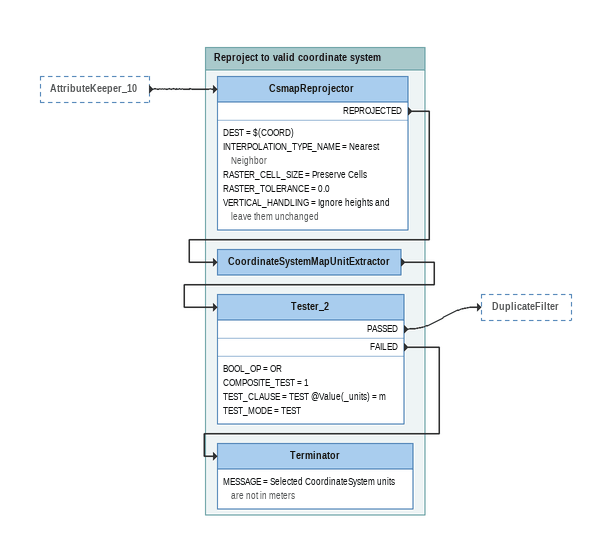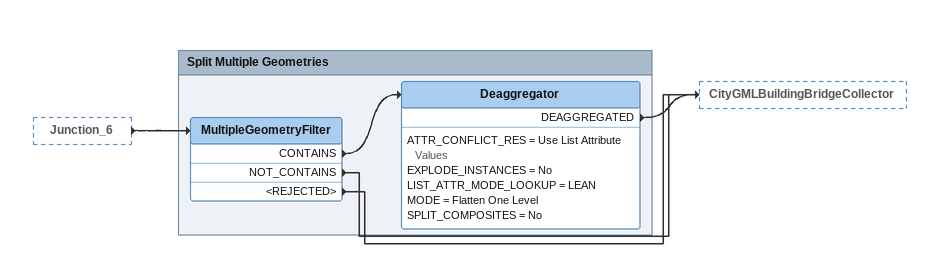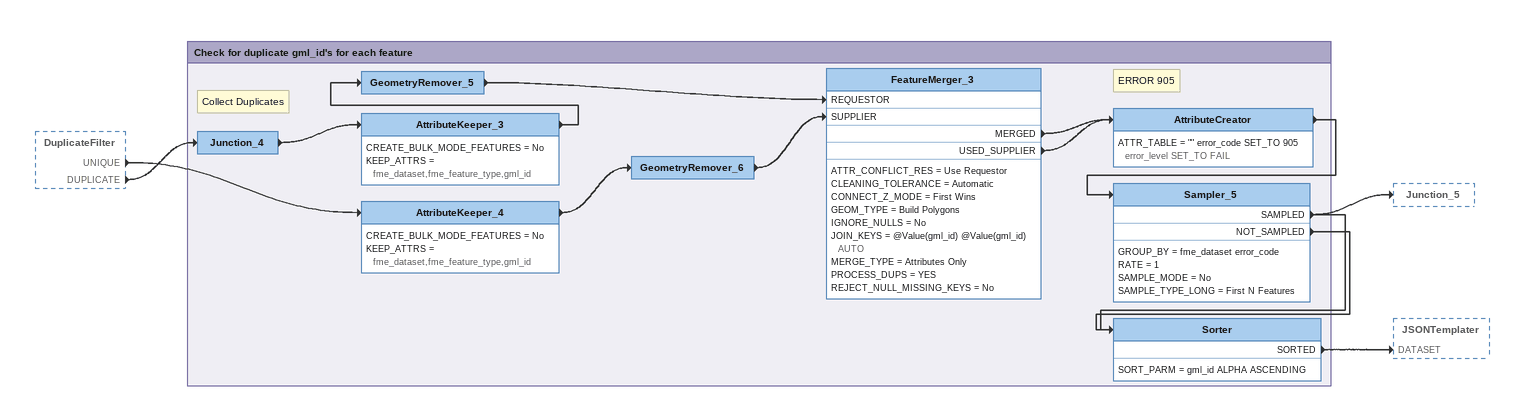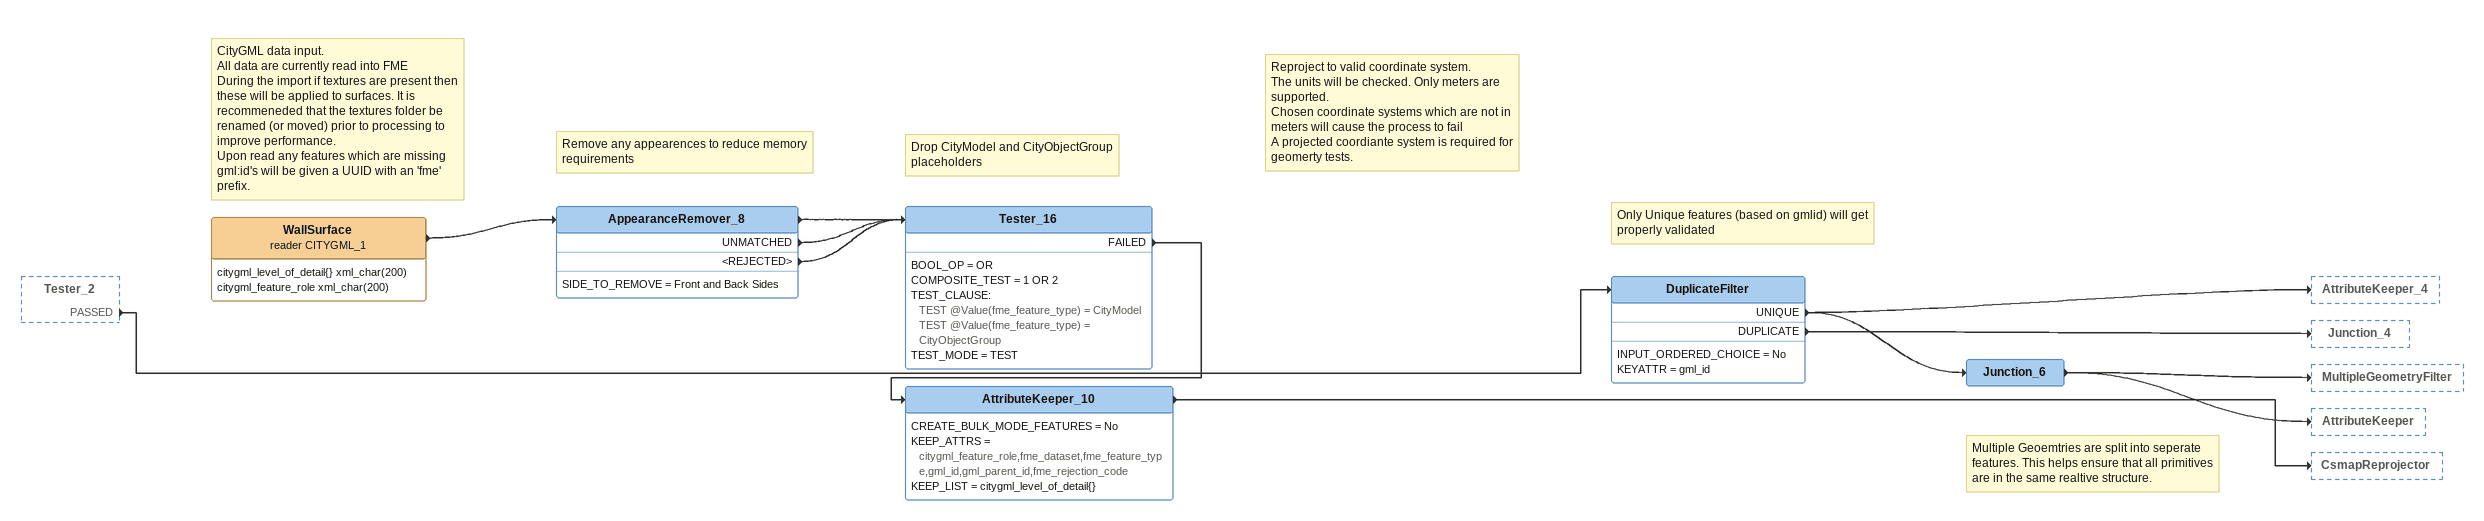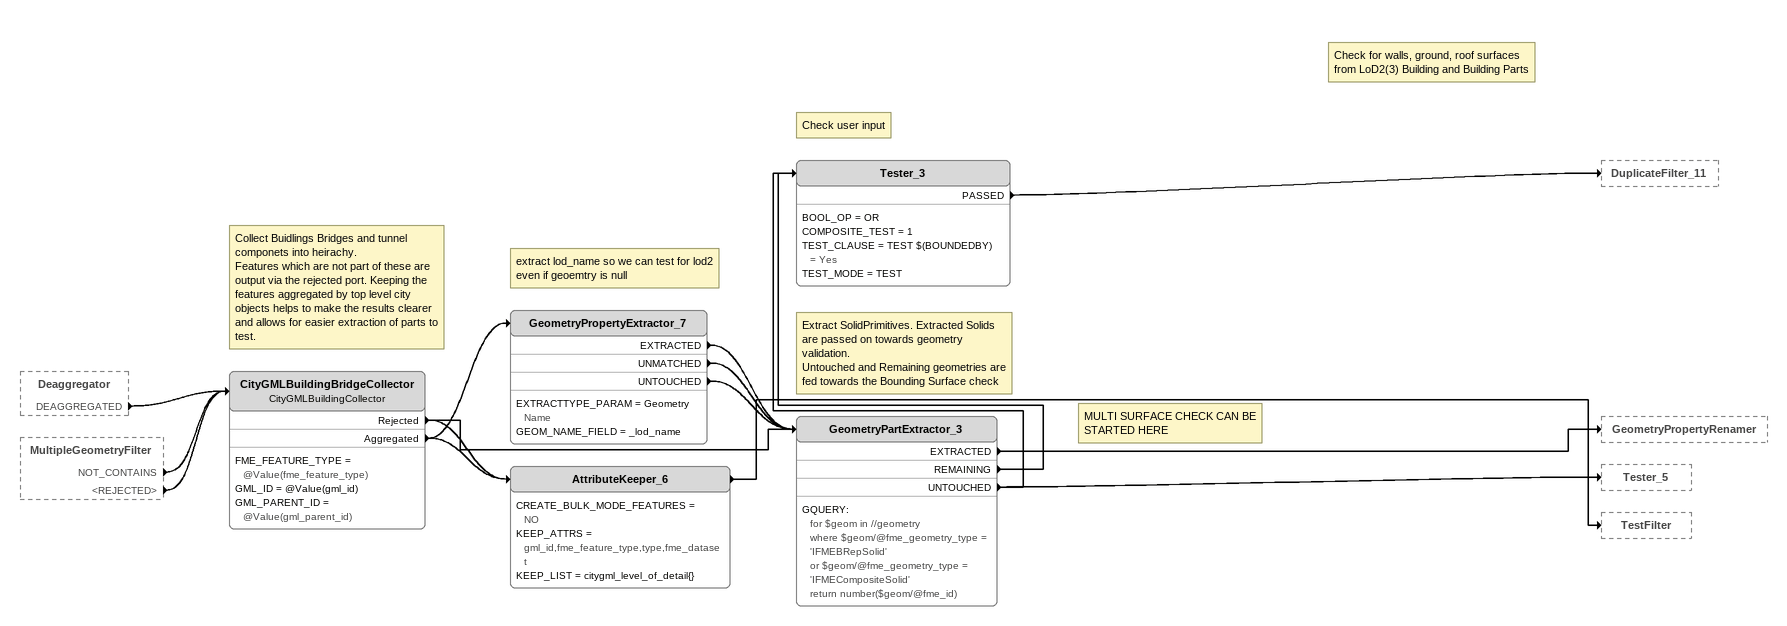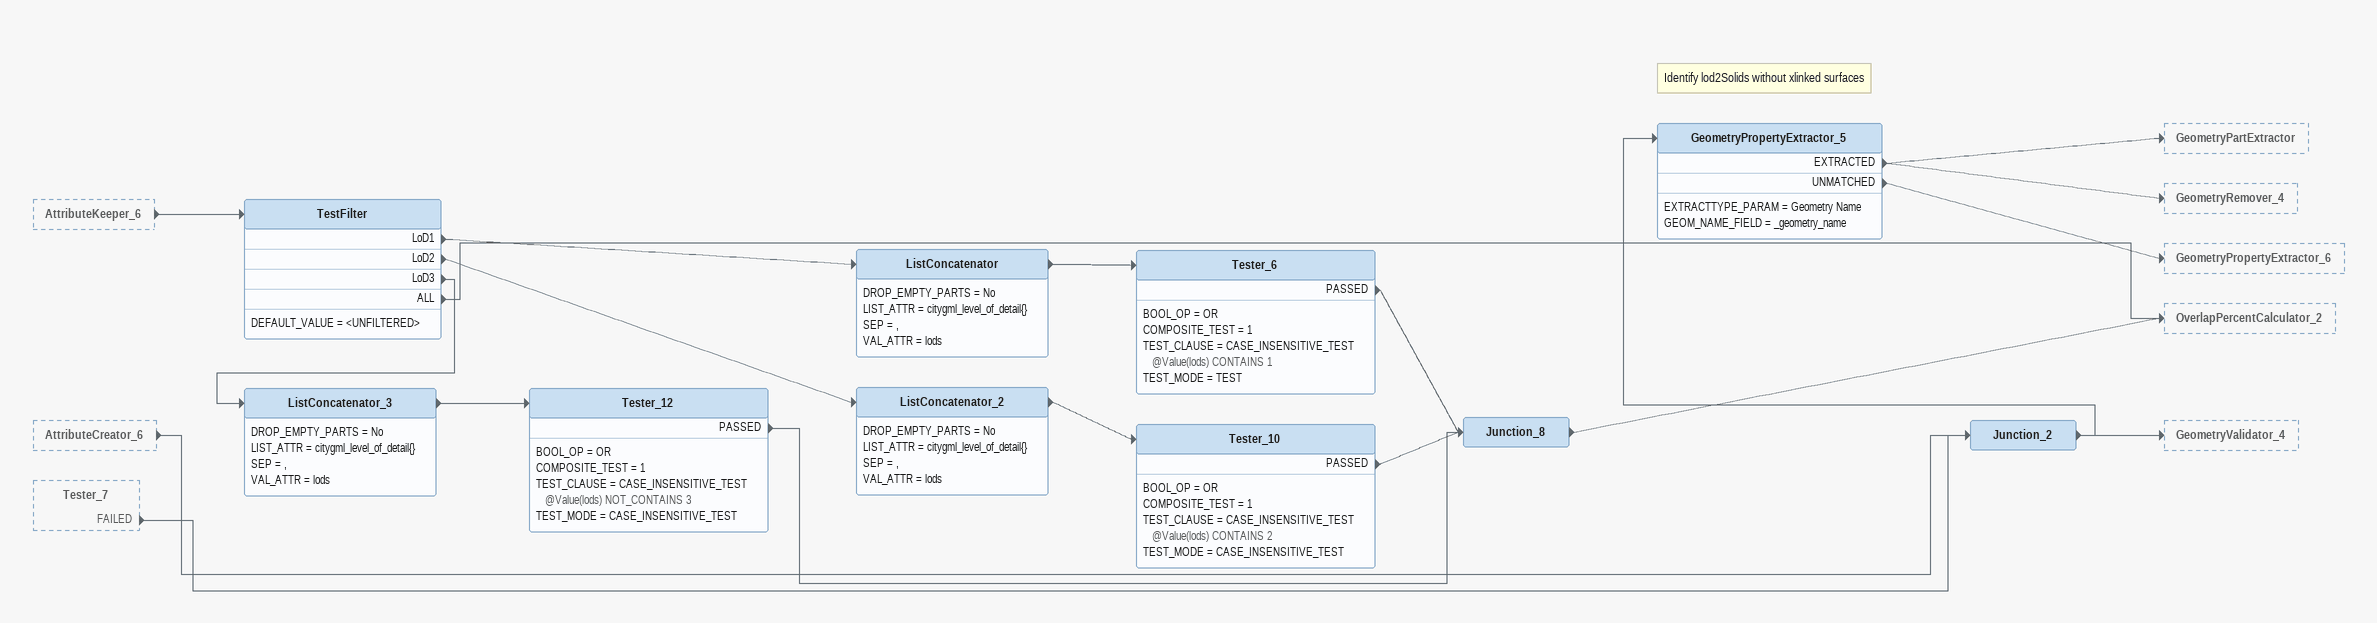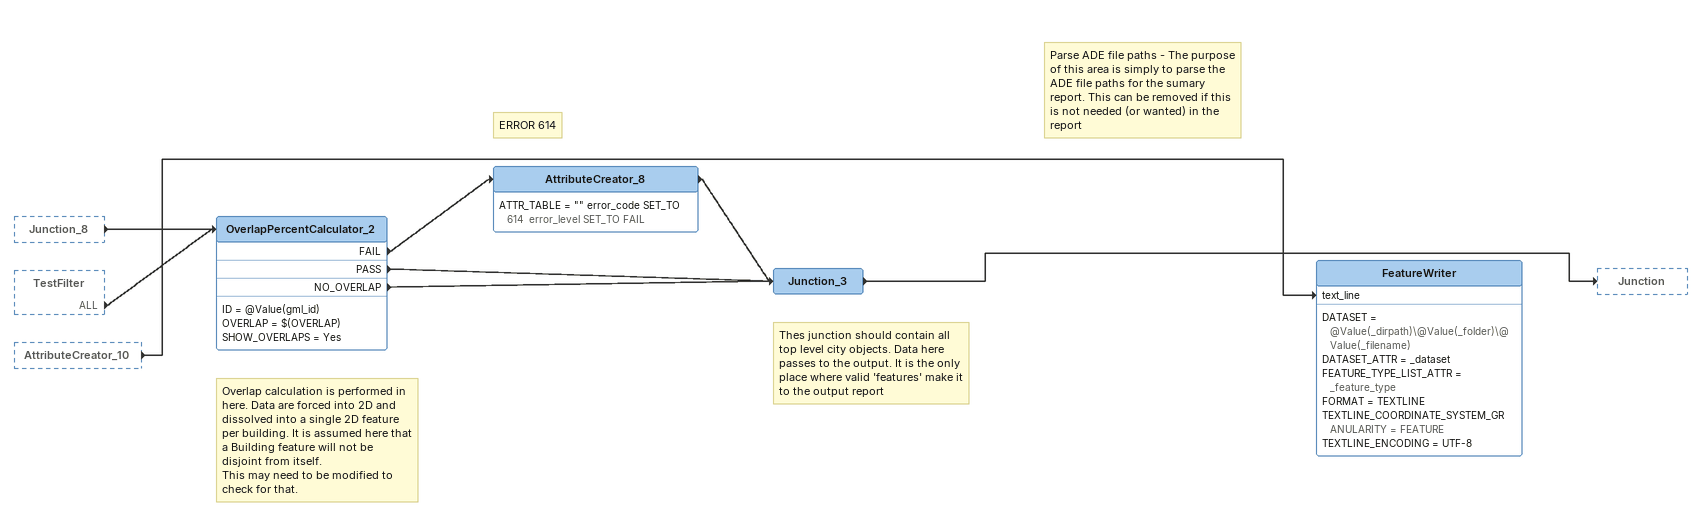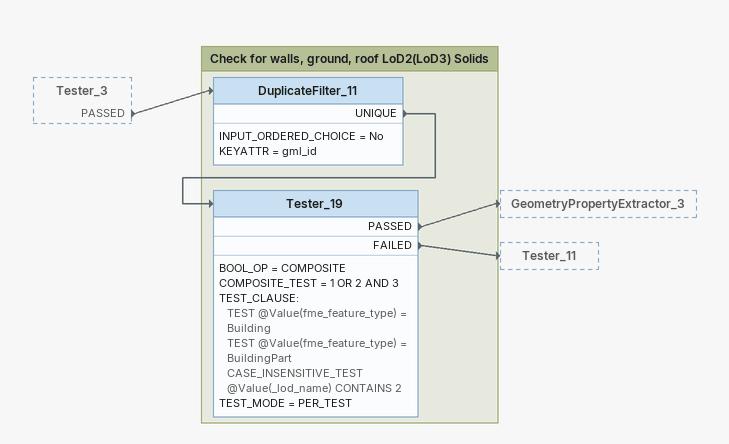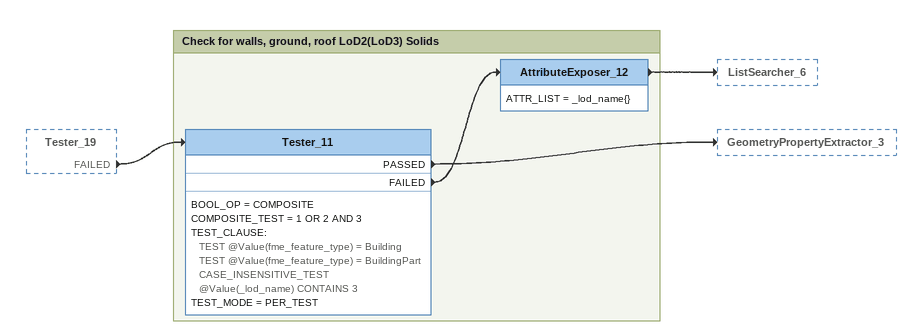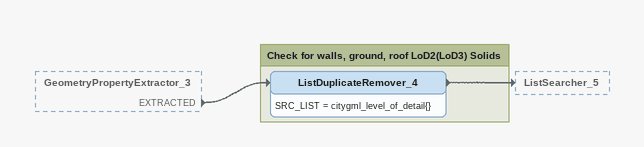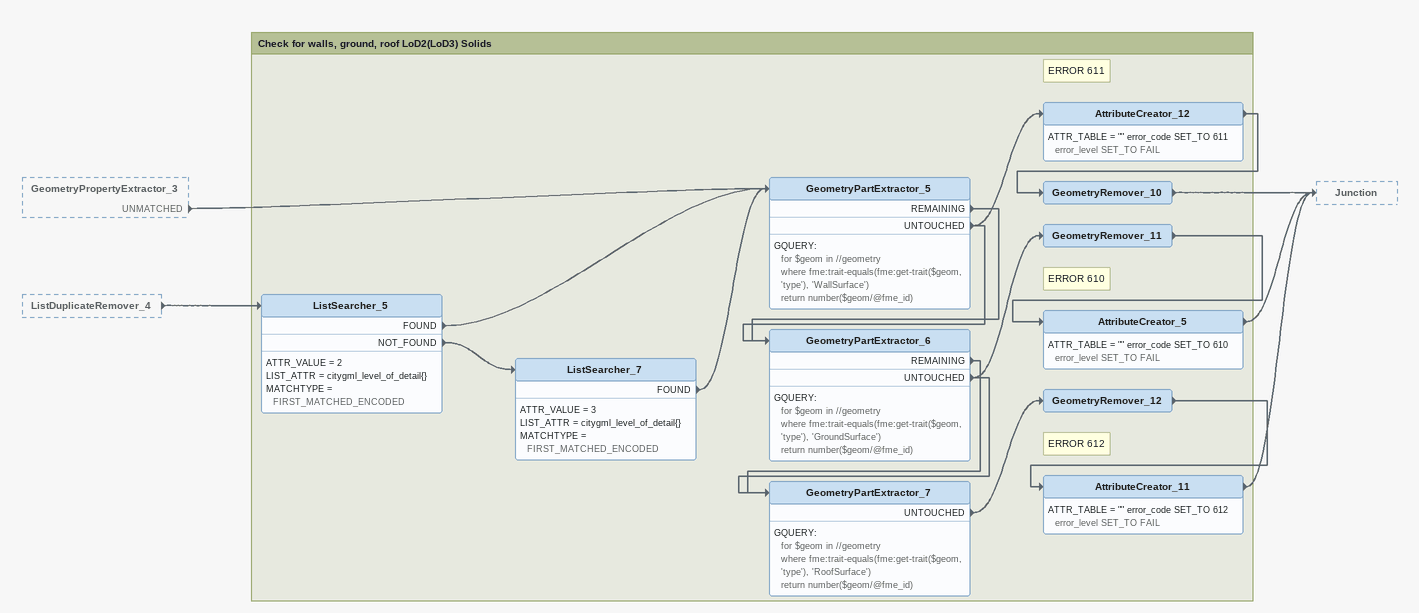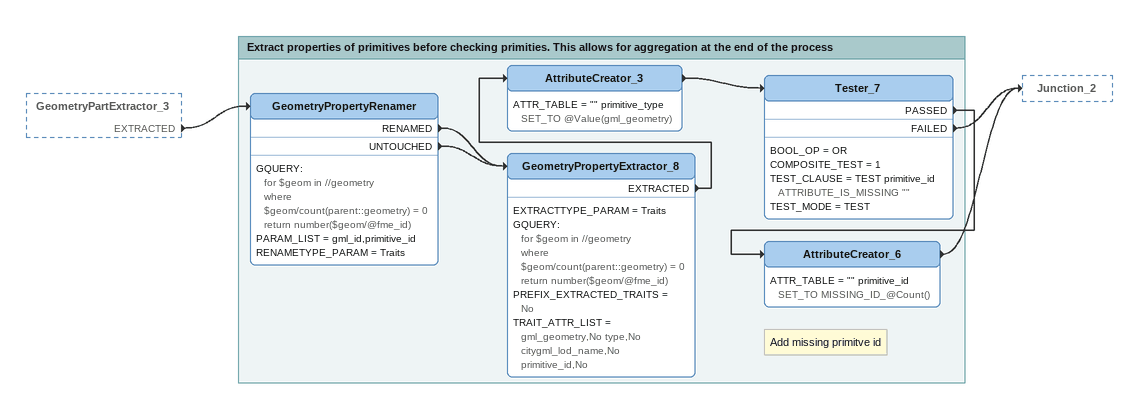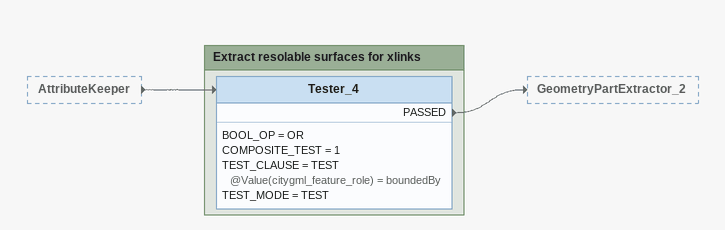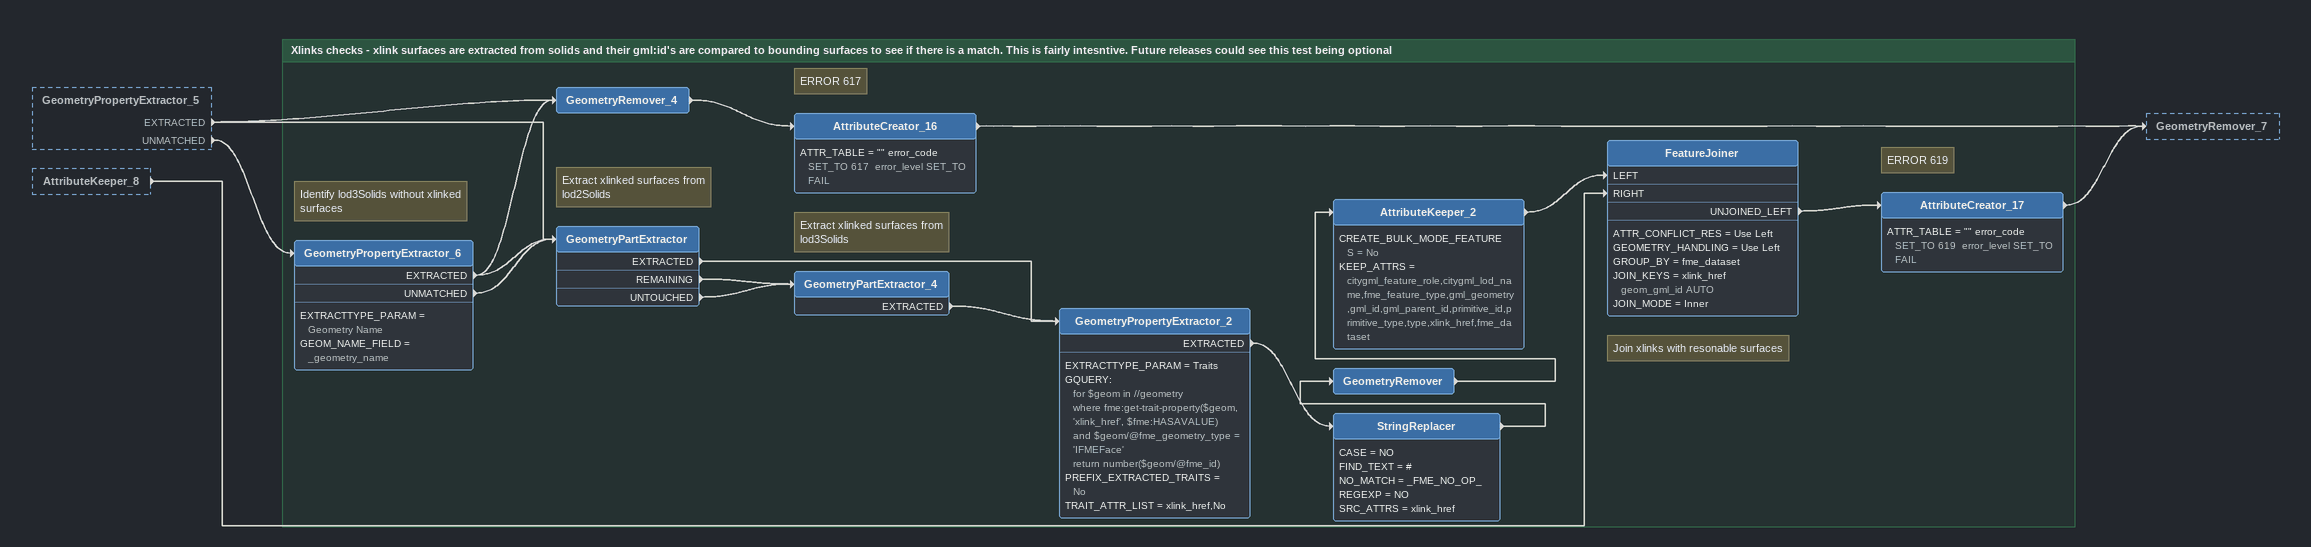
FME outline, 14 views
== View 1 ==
AttributeKeeper_10 [outside]
    -> CsmapReprojector

Bookmark: Reproject to valid coordinate system
CsmapReprojector
    DEST = $(COORD)
    INTERPOLATION_TYPE_NAME = Nearest Neighbor
    RASTER_CELL_SIZE = Preserve Cells
    RASTER_TOLERANCE = 0.0
    VERTICAL_HANDLING = Ignore heights and leave them unchanged
    REPROJECTED -> CoordinateSystemMapUnitExtractor
CoordinateSystemMapUnitExtractor
    -> Tester_2
Tester_2
    BOOL_OP = OR
    COMPOSITE_TEST = 1
    TEST_CLAUSE = TEST @Value(_units) = m
    TEST_MODE = TEST
    PASSED -> DuplicateFilter
    FAILED -> Terminator
Terminator
    MESSAGE = Selected CoordinateSystem units are not in meters

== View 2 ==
Junction_6 [outside]
    -> MultipleGeometryFilter

Bookmark: Split Multiple Geometries
MultipleGeometryFilter
    CONTAINS -> Deaggregator
    NOT_CONTAINS -> CityGMLBuildingBridgeCollector
    <REJECTED> -> CityGMLBuildingBridgeCollector
Deaggregator
    ATTR_CONFLICT_RES = Use List Attribute Values
    EXPLODE_INSTANCES = No
    LIST_ATTR_MODE_LOOKUP = LEAN
    MODE = Flatten One Level
    SPLIT_COMPOSITES = No
    DEAGGREGATED -> CityGMLBuildingBridgeCollector

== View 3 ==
DuplicateFilter [outside]
    UNIQUE -> AttributeKeeper_4
    DUPLICATE -> Junction_4

Bookmark: Check for duplicate gml_id's for each feature
Note: Collect Duplicates
Junction_4
    -> AttributeKeeper_3
AttributeKeeper_3
    CREATE_BULK_MODE_FEATURES = No
    KEEP_ATTRS = fme_dataset,fme_feature_type,gml_id
    -> GeometryRemover_5
GeometryRemover_5
    -> FeatureMerger_3 [REQUESTOR]
AttributeKeeper_4
    CREATE_BULK_MODE_FEATURES = No
    KEEP_ATTRS = fme_dataset,fme_feature_type,gml_id
    -> GeometryRemover_6
GeometryRemover_6
    -> FeatureMerger_3 [SUPPLIER]
FeatureMerger_3
    ATTR_CONFLICT_RES = Use Requestor
    CLEANING_TOLERANCE = Automatic
    CONNECT_Z_MODE = First Wins
    GEOM_TYPE = Build Polygons
    IGNORE_NULLS = No
    JOIN_KEYS = @Value(gml_id) @Value(gml_id) AUTO
    MERGE_TYPE = Attributes Only
    PROCESS_DUPS = YES
    REJECT_NULL_MISSING_KEYS = No
    MERGED -> AttributeCreator
    USED_SUPPLIER -> AttributeCreator
Note: ERROR 905
AttributeCreator
    ATTR_TABLE = "" error_code SET_TO 905  error_level SET_TO FAIL
    -> Sampler_5
Sampler_5
    GROUP_BY = fme_dataset error_code
    RATE = 1
    SAMPLE_MODE = No
    SAMPLE_TYPE_LONG = First N Features
    SAMPLED -> Sorter
    SAMPLED -> Junction_5
    NOT_SAMPLED -> Sorter
Sorter
    SORT_PARM = gml_id ALPHA ASCENDING
    SORTED -> JSONTemplater [DATASET]

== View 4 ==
Tester_2 [outside]
    PASSED -> DuplicateFilter
Note: CityGML data input. / All data are currently read into FME / During the import if textures are present then these will be applied to surfaces. It is recommeneded that the textures folder be renamed (or moved) prior to processing to improve performance. / Upon read any features which are missing gml:id's will be given a UUID with an 'fme' prefix.
WallSurface (reader CITYGML_1)
    attributes: citygml_level_of_detail{} xml_char(200), citygml_feature_role xml_char(200)
    -> AppearanceRemover_8
Note: Remove any appearences to reduce memory requirements
AppearanceRemover_8
    SIDE_TO_REMOVE = Front and Back Sides
    -> Tester_16
    UNMATCHED -> Tester_16
    <REJECTED> -> Tester_16
Note: Drop CityModel and CityObjectGroup placeholders
Note: Reproject to valid coordinate system. / The units will be checked. Only meters are supported. / Chosen coordinate systems which are not in meters will cause the process to fail / A projected coordiante system is required for geomerty tests.
Tester_16
    BOOL_OP = OR
    COMPOSITE_TEST = 1 OR 2
    TEST_CLAUSE:
      TEST @Value(fme_feature_type) = CityModel
      TEST @Value(fme_feature_type) = CityObjectGroup
    TEST_MODE = TEST
    FAILED -> AttributeKeeper_10
AttributeKeeper_10
    CREATE_BULK_MODE_FEATURES = No
    KEEP_ATTRS = citygml_feature_role,fme_dataset,fme_feature_type,gml_id,gml_parent_id,fme_rejection_code
    KEEP_LIST = citygml_level_of_detail{}
    -> CsmapReprojector
Note: Only Unique features (based on gmlid) will get properly validated
DuplicateFilter
    INPUT_ORDERED_CHOICE = No
    KEYATTR = gml_id
    UNIQUE -> AttributeKeeper_4
    UNIQUE -> Junction_6
    DUPLICATE -> Junction_4
Note: Multiple Geoemtries are split into seperate features. This helps ensure that all primitives are in the same realtive structure.
Junction_6
    -> MultipleGeometryFilter
    -> AttributeKeeper

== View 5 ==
Deaggregator [outside]
    DEAGGREGATED -> CityGMLBuildingBridgeCollector
MultipleGeometryFilter [outside]
    NOT_CONTAINS -> CityGMLBuildingBridgeCollector
    <REJECTED> -> CityGMLBuildingBridgeCollector
Note: Collect Buidlings Bridges and tunnel componets into heirachy. / Features which are not part of these are output via the rejected port. Keeping the features aggregated by top level city objects helps to make the results clearer and allows for easier extraction of parts to test.
CityGMLBuildingBridgeCollector: CityGMLBuildingCollector
    FME_FEATURE_TYPE = @Value(fme_feature_type)
    GML_ID = @Value(gml_id)
    GML_PARENT_ID = @Value(gml_parent_id)
    Rejected -> GeometryPartExtractor_3
    Rejected -> AttributeKeeper_6
    Aggregated -> GeometryPropertyExtractor_7
    Aggregated -> AttributeKeeper_6
Note: extract lod_name so we can test for lod2 even if geoemtry is null
GeometryPropertyExtractor_7
    EXTRACTTYPE_PARAM = Geometry Name
    GEOM_NAME_FIELD = _lod_name
    EXTRACTED -> GeometryPartExtractor_3
    UNMATCHED -> GeometryPartExtractor_3
    UNTOUCHED -> GeometryPartExtractor_3
Note: Extract SolidPrimitives. Extracted Solids are passed on towards geometry validation. / Untouched and Remaining geometries are fed towards the Bounding Surface check
Note: MULTI SURFACE CHECK CAN BE STARTED HERE
GeometryPartExtractor_3
    GQUERY:
      for $geom in //geometry
      where $geom/@fme_geometry_type = 'IFMEBRepSolid'
      or $geom/@fme_geometry_type = 'IFMECompositeSolid'
      return number($geom/@fme_id)
    EXTRACTED -> GeometryPropertyRenamer
    REMAINING -> Tester_3
    UNTOUCHED -> Tester_3
    UNTOUCHED -> Tester_5
Note: Check user input
Note: Check for walls, ground, roof surfaces from LoD2(3) Building and Building Parts
Tester_3
    BOOL_OP = OR
    COMPOSITE_TEST = 1
    TEST_CLAUSE = TEST $(BOUNDEDBY) = Yes
    TEST_MODE = TEST
    PASSED -> DuplicateFilter_11
AttributeKeeper_6
    CREATE_BULK_MODE_FEATURES = NO
    KEEP_ATTRS = gml_id,fme_feature_type,type,fme_dataset
    KEEP_LIST = citygml_level_of_detail{}
    -> TestFilter

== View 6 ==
AttributeKeeper_6 [outside]
    -> TestFilter
AttributeCreator_6 [outside]
    -> Junction_2
Tester_7 [outside]
    FAILED -> Junction_2
Junction_2
    -> GeometryValidator_4
    -> GeometryPropertyExtractor_5
Note: Identify lod2Solids without xlinked surfaces
GeometryPropertyExtractor_5
    EXTRACTTYPE_PARAM = Geometry Name
    GEOM_NAME_FIELD = _geometry_name
    EXTRACTED -> GeometryPartExtractor
    EXTRACTED -> GeometryRemover_4
    UNMATCHED -> GeometryPropertyExtractor_6
TestFilter
    DEFAULT_VALUE = <UNFILTERED>
    LoD1 -> ListConcatenator
    LoD2 -> ListConcatenator_2
    LoD3 -> ListConcatenator_3
    ALL -> OverlapPercentCalculator_2
ListConcatenator
    DROP_EMPTY_PARTS = No
    LIST_ATTR = citygml_level_of_detail{}
    SEP = ,
    VAL_ATTR = lods
    -> Tester_6
Tester_6
    BOOL_OP = OR
    COMPOSITE_TEST = 1
    TEST_CLAUSE = CASE_INSENSITIVE_TEST @Value(lods) CONTAINS 1
    TEST_MODE = TEST
    PASSED -> Junction_8
ListConcatenator_2
    DROP_EMPTY_PARTS = No
    LIST_ATTR = citygml_level_of_detail{}
    SEP = ,
    VAL_ATTR = lods
    -> Tester_10
Tester_10
    BOOL_OP = OR
    COMPOSITE_TEST = 1
    TEST_CLAUSE = CASE_INSENSITIVE_TEST @Value(lods) CONTAINS 2
    TEST_MODE = CASE_INSENSITIVE_TEST
    PASSED -> Junction_8
ListConcatenator_3
    DROP_EMPTY_PARTS = No
    LIST_ATTR = citygml_level_of_detail{}
    SEP = ,
    VAL_ATTR = lods
    -> Tester_12
Tester_12
    BOOL_OP = OR
    COMPOSITE_TEST = 1
    TEST_CLAUSE = CASE_INSENSITIVE_TEST @Value(lods) NOT_CONTAINS 3
    TEST_MODE = CASE_INSENSITIVE_TEST
    PASSED -> Junction_8
Junction_8
    -> OverlapPercentCalculator_2

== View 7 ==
Junction_8 [outside]
    -> OverlapPercentCalculator_2
TestFilter [outside]
    ALL -> OverlapPercentCalculator_2
AttributeCreator_10 [outside]
    -> FeatureWriter [text_line]
Note: Overlap calculation is performed in here. Data are forced into 2D and dissolved into a single 2D feature per building. It is assumed here that a Building feature will not be disjoint from itself. / This may need to be modified to check for that.
OverlapPercentCalculator_2
    ID = @Value(gml_id)
    OVERLAP = $(OVERLAP)
    SHOW_OVERLAPS = Yes
    FAIL -> AttributeCreator_8
    PASS -> Junction_3
    NO_OVERLAP -> Junction_3
Note: ERROR 614
AttributeCreator_8
    ATTR_TABLE = "" error_code SET_TO 614  error_level SET_TO FAIL
    -> Junction_3
Note: Thes junction should contain all top level city objects. Data here passes to the output. It is the only place where valid 'features' make it to the output report
Junction_3
    -> Junction
Note: Parse ADE file paths - The purpose of this area is simply to parse the ADE file paths for the sumary report. This can be removed if this is not needed (or wanted) in the report
FeatureWriter
    DATASET = @Value(_dirpath)\@Value(_folder)\@Value(_filename)
    DATASET_ATTR = _dataset
    FEATURE_TYPE_LIST_ATTR = _feature_type
    FORMAT = TEXTLINE
    TEXTLINE_COORDINATE_SYSTEM_GRANULARITY = FEATURE
    TEXTLINE_ENCODING = UTF-8

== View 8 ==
Tester_3 [outside]
    PASSED -> DuplicateFilter_11

Bookmark: Check for walls, ground, roof LoD2(LoD3) Solids
DuplicateFilter_11
    INPUT_ORDERED_CHOICE = No
    KEYATTR = gml_id
    UNIQUE -> Tester_19
Tester_19
    BOOL_OP = COMPOSITE
    COMPOSITE_TEST = 1 OR 2 AND 3
    TEST_CLAUSE:
      TEST @Value(fme_feature_type) = Building
      TEST @Value(fme_feature_type) = BuildingPart
      CASE_INSENSITIVE_TEST @Value(_lod_name) CONTAINS 2
    TEST_MODE = PER_TEST
    PASSED -> GeometryPropertyExtractor_3
    FAILED -> Tester_11

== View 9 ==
Tester_19 [outside]
    FAILED -> Tester_11

Bookmark: Check for walls, ground, roof LoD2(LoD3) Solids
Tester_11
    BOOL_OP = COMPOSITE
    COMPOSITE_TEST = 1 OR 2 AND 3
    TEST_CLAUSE:
      TEST @Value(fme_feature_type) = Building
      TEST @Value(fme_feature_type) = BuildingPart
      CASE_INSENSITIVE_TEST @Value(_lod_name) CONTAINS 3
    TEST_MODE = PER_TEST
    PASSED -> GeometryPropertyExtractor_3
    FAILED -> AttributeExposer_12
AttributeExposer_12
    ATTR_LIST = _lod_name{}
    -> ListSearcher_6

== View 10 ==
GeometryPropertyExtractor_3 [outside]
    EXTRACTED -> ListDuplicateRemover_4

Bookmark: Check for walls, ground, roof LoD2(LoD3) Solids
ListDuplicateRemover_4
    SRC_LIST = citygml_level_of_detail{}
    -> ListSearcher_5

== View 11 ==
GeometryPropertyExtractor_3 [outside]
    UNMATCHED -> GeometryPartExtractor_5
ListDuplicateRemover_4 [outside]
    -> ListSearcher_5

Bookmark: Check for walls, ground, roof LoD2(LoD3) Solids
ListSearcher_5
    ATTR_VALUE = 2
    LIST_ATTR = citygml_level_of_detail{}
    MATCHTYPE = FIRST_MATCHED_ENCODED
    FOUND -> GeometryPartExtractor_5
    NOT_FOUND -> ListSearcher_7
ListSearcher_7
    ATTR_VALUE = 3
    LIST_ATTR = citygml_level_of_detail{}
    MATCHTYPE = FIRST_MATCHED_ENCODED
    FOUND -> GeometryPartExtractor_5
GeometryPartExtractor_5
    GQUERY:
      for $geom in //geometry
      where fme:trait-equals(fme:get-trait($geom, 'type'), 'WallSurface')
      return number($geom/@fme_id)
    REMAINING -> GeometryPartExtractor_6
    UNTOUCHED -> GeometryPartExtractor_6
    UNTOUCHED -> AttributeCreator_12
Note: ERROR 611
AttributeCreator_12
    ATTR_TABLE = "" error_code SET_TO 611  error_level SET_TO FAIL
    -> GeometryRemover_10
GeometryRemover_10
    -> Junction
GeometryPartExtractor_6
    GQUERY:
      for $geom in //geometry
      where fme:trait-equals(fme:get-trait($geom, 'type'), 'GroundSurface')
      return number($geom/@fme_id)
    REMAINING -> GeometryPartExtractor_7
    UNTOUCHED -> GeometryPartExtractor_7
    UNTOUCHED -> GeometryRemover_11
GeometryRemover_11
    -> AttributeCreator_5
Note: ERROR 610
AttributeCreator_5
    ATTR_TABLE = "" error_code SET_TO 610  error_level SET_TO FAIL
    -> Junction
GeometryPartExtractor_7
    GQUERY:
      for $geom in //geometry
      where fme:trait-equals(fme:get-trait($geom, 'type'), 'RoofSurface')
      return number($geom/@fme_id)
    UNTOUCHED -> GeometryRemover_12
GeometryRemover_12
    -> AttributeCreator_11
Note: ERROR 612
AttributeCreator_11
    ATTR_TABLE = "" error_code SET_TO 612  error_level SET_TO FAIL
    -> Junction

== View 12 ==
GeometryPartExtractor_3 [outside]
    EXTRACTED -> GeometryPropertyRenamer

Bookmark: Extract properties of primitives before checking primities. This allows for aggregation at the end of the process
GeometryPropertyRenamer
    GQUERY:
      for $geom in //geometry
      where $geom/count(parent::geometry) = 0
      return number($geom/@fme_id)
    PARAM_LIST = gml_id,primitive_id
    RENAMETYPE_PARAM = Traits
    RENAMED -> GeometryPropertyExtractor_8
    UNTOUCHED -> GeometryPropertyExtractor_8
GeometryPropertyExtractor_8
    EXTRACTTYPE_PARAM = Traits
    GQUERY:
      for $geom in //geometry
      where $geom/count(parent::geometry) = 0
      return number($geom/@fme_id)
    PREFIX_EXTRACTED_TRAITS = No
    TRAIT_ATTR_LIST = gml_geometry,No type,No citygml_lod_name,No primitive_id,No
    EXTRACTED -> AttributeCreator_3
AttributeCreator_3
    ATTR_TABLE = "" primitive_type SET_TO @Value(gml_geometry)
    -> Tester_7
Tester_7
    BOOL_OP = OR
    COMPOSITE_TEST = 1
    TEST_CLAUSE = TEST primitive_id ATTRIBUTE_IS_MISSING ""
    TEST_MODE = TEST
    PASSED -> AttributeCreator_6
    FAILED -> Junction_2
Note: Add missing primitve id
AttributeCreator_6
    ATTR_TABLE = "" primitive_id SET_TO MISSING_ID_@Count()
    -> Junction_2

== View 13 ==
AttributeKeeper [outside]
    -> Tester_4

Bookmark: Extract resolable surfaces for xlinks
Tester_4
    BOOL_OP = OR
    COMPOSITE_TEST = 1
    TEST_CLAUSE = TEST @Value(citygml_feature_role) = boundedBy
    TEST_MODE = TEST
    PASSED -> GeometryPartExtractor_2

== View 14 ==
GeometryPropertyExtractor_5 [outside]
    EXTRACTED -> GeometryPartExtractor
    EXTRACTED -> GeometryRemover_4
    UNMATCHED -> GeometryPropertyExtractor_6
AttributeKeeper_8 [outside]
    -> FeatureJoiner [RIGHT]

Bookmark: Xlinks checks - xlink surfaces are extracted from solids and their gml:id's are compared to bounding surfaces to see if there is a match. This is fairly intesntive. Future releases could see this test being optional
Note: Identify lod3Solids without xlinked surfaces
GeometryPropertyExtractor_6
    EXTRACTTYPE_PARAM = Geometry Name
    GEOM_NAME_FIELD = _geometry_name
    EXTRACTED -> GeometryPartExtractor
    EXTRACTED -> GeometryRemover_4
    UNMATCHED -> GeometryPartExtractor
GeometryRemover_4
    -> AttributeCreator_16
Note: ERROR 617
AttributeCreator_16
    ATTR_TABLE = "" error_code SET_TO 617  error_level SET_TO FAIL
    -> GeometryRemover_7
Note: Extract xlinked surfaces from lod2Solids
GeometryPartExtractor
    EXTRACTED -> GeometryPropertyExtractor_2
    REMAINING -> GeometryPartExtractor_4
    UNTOUCHED -> GeometryPartExtractor_4
Note: Extract xlinked surfaces from lod3Solids
GeometryPartExtractor_4
    EXTRACTED -> GeometryPropertyExtractor_2
GeometryPropertyExtractor_2
    EXTRACTTYPE_PARAM = Traits
    GQUERY:
      for $geom in //geometry
      where fme:get-trait-property($geom, 'xlink_href', $fme:HASAVALUE)
      and $geom/@fme_geometry_type = 'IFMEFace'
      return number($geom/@fme_id)
    PREFIX_EXTRACTED_TRAITS = No
    TRAIT_ATTR_LIST = xlink_href,No
    EXTRACTED -> StringReplacer
StringReplacer
    CASE = NO
    FIND_TEXT = #
    NO_MATCH = _FME_NO_OP_
    REGEXP = NO
    SRC_ATTRS = xlink_href
    -> GeometryRemover
GeometryRemover
    -> AttributeKeeper_2
AttributeKeeper_2
    CREATE_BULK_MODE_FEATURES = No
    KEEP_ATTRS = citygml_feature_role,citygml_lod_name,fme_feature_type,gml_geometry,gml_id,gml_parent_id,primitive_id,primitive_type,type,xlink_href,fme_dataset
    -> FeatureJoiner [LEFT]
Note: Join xlinks with resonable surfaces
FeatureJoiner
    ATTR_CONFLICT_RES = Use Left
    GEOMETRY_HANDLING = Use Left
    GROUP_BY = fme_dataset
    JOIN_KEYS = xlink_href geom_gml_id AUTO
    JOIN_MODE = Inner
    UNJOINED_LEFT -> AttributeCreator_17
Note: ERROR 619
AttributeCreator_17
    ATTR_TABLE = "" error_code SET_TO 619  error_level SET_TO FAIL
    -> GeometryRemover_7
